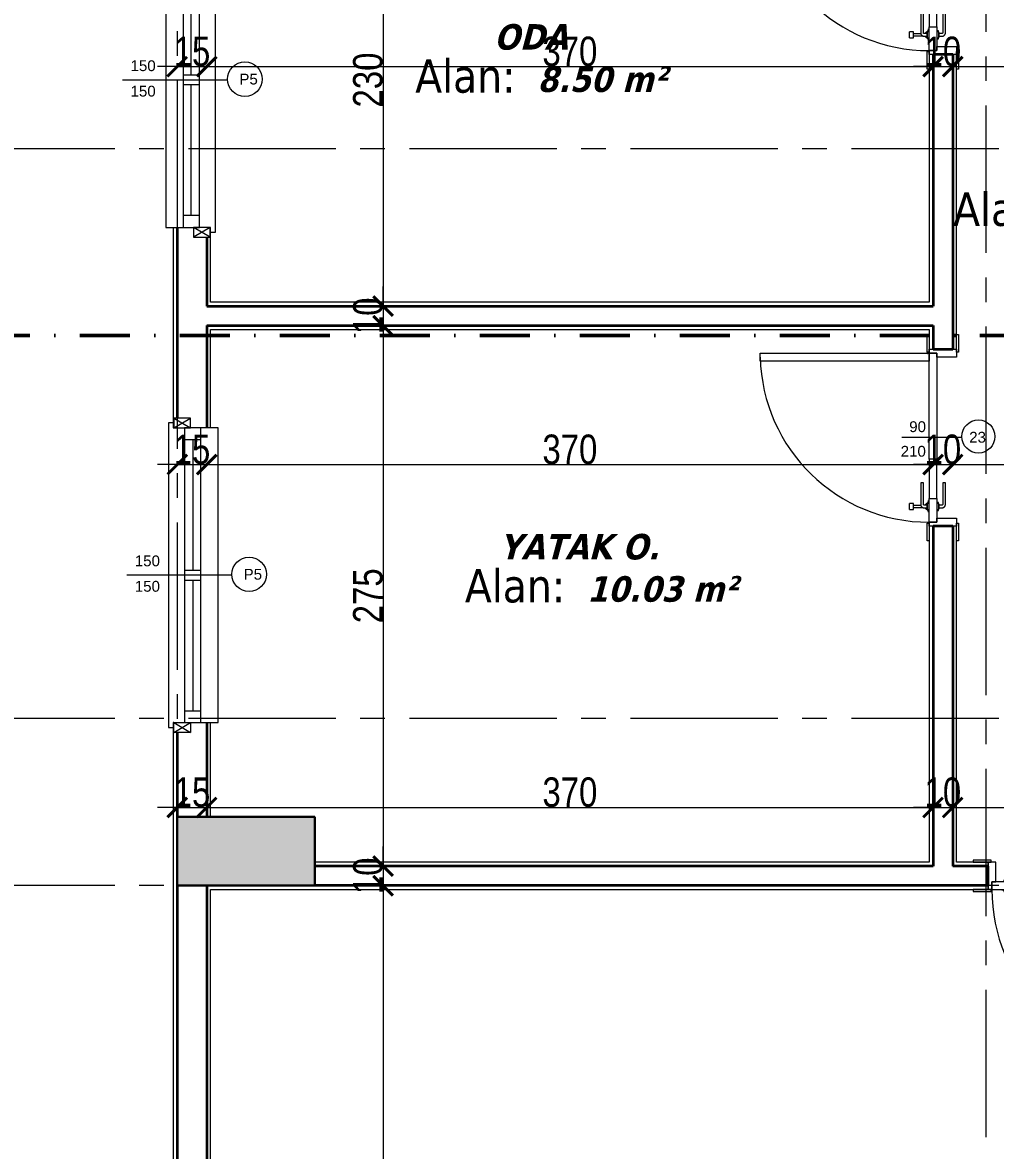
# Model space of a CAD drawing. Header units: millimetres. Extents: x 1373 to 40779, y 1939 to 6439.
# Drawn here: x 9978 to 10473, y 3707 to 4281 of the extents above; entities that cross this region are included whole.
import ezdxf

# ---------------------------------------------------------------- set-up
doc = ezdxf.new("R2010")
doc.units = ezdxf.units.MM
doc.linetypes.add('DASHDOTX2', pattern=[50.8, 25.4, -12.7, 0, -12.7])
doc.linetypes.add('IMPORT-CENTER2', pattern=[112.5, 75, -12.5, 12.5, -12.5])
for name, color, linetype, lineweight in [('A-AREA-IDEN', 2, 'Continuous', 18), ('A-DETL', 6, 'Continuous', 30), ('A-DETL-GENF', 92, 'Continuous', 18), ('A-DOOR', 31, 'Continuous', 18), ('A-DOOR-FRAM', 31, 'Continuous', 18), ('A-DOOR-IDEN', 31, 'Continuous', 18), ('A-GLAZ', 151, 'Continuous', 18), ('A-GLAZ-IDEN', 152, 'Continuous', 18), ('A-GLAZ-SILL', 1, 'Continuous', 9), ('A-WALL', 20, 'Continuous', 9), ('A-WALL-FNSH', 113, 'Continuous', 18), ('ESYA', 3, 'Continuous', 25), ('kest', 4, 'DASHDOTX2', 50), ('OLCUIC', 241, 'Continuous', 20), ('S-GRID', 252, 'IMPORT-CENTER2', 5)]:
    doc.layers.add(name, color=color, linetype=linetype, lineweight=lineweight)
doc.styles.add('50', font='arial.ttf', dxfattribs={"width": 0.8})
doc.styles.add('Arial_4', font='arial.ttf', dxfattribs={"height": 5.5})
doc.styles.add('Tahoma', font='tahoma.ttf', dxfattribs={"height": 24.26112})
doc.styles.add('Tahoma_B_I', font='', dxfattribs={"height": 11})
doc.styles.get('Tahoma_B_I').set_extended_font_data('Tahoma', italic=True, bold=True)
doc.dimstyles.new('NERGİS', dxfattribs={"dimtxt": 15, "dimasz": 10, "dimexe": 20, "dimexo": 150, "dimgap": 0, "dimtad": 1, "dimdec": 0, "dimzin": 1, "dimtxsty": '50', "dimblk": 'ARCHTICK', "dimcen": 0, "dimse1": 1, "dimse2": 1, "dimclrd": 56, "dimclrt": 56, "dimazin": 3, "dimtfac": 1, "dimtdec": 0, "dimtix": 1, "dimtmove": 2, "dimatfit": 2, "dimldrblk": 'DOTSMALL', "dimlwd": 0, "dimlwe": -1, "dimarcsym": 0})

# ---------------------------------------------------------------- blocks, each defined once
blk = doc.blocks.new('_MB_KAPI_CAMLI_B - _m_kapı_90_camlı-2078673-1_BODRUM KAT')
at = {"layer": 'A-DOOR'}
for p, q in [((29, 1.3), (18, 1.3)), ((18, 1.3), (18, -0.1)), ((-48, -7), (-48, -3)), ((-48, -3), (6, -3)), ((6, -3), (6, -7)), ((26, -3), (6, -3)), ((18, -0.1), (29, -0.1)), ((26, -7), (26, -3)), ((26, -3), (38, -3)), ((28, -2.2), (28, -3)), ((28.09, -2.2), (28, -2.2)), ((28.67, -2.2), (28, -2.2)), ((28.67, -2.2), (31.33, -2.2)), ((28.78, -1.9), (28.78, -2.2)), ((28.94, -1.9), (28.78, -1.9)), ((31.22, -1.9), (28.78, -1.9)), ((29.3, -0.4), (29.3, -1.9)), ((30.7, -1.9), (30.7, -0.4)), ((31.22, -1.9), (31.06, -1.9)), ((31.22, -2.2), (31.22, -1.9)), ((32, -2.2), (31.33, -2.2)), ((32, -2.2), (31.91, -2.2)), ((32, -3), (32, -2.2)), ((38, -3), (38, -7)), ((-48, -93), (-48, -7)), ((-48, -7), (-44, -7)), ((6, -7), (-48, -7)), ((-44, -7), (-44, -93)), ((6, -7), (26, -7)), ((29, -9.9), (18, -9.9)), ((18, -9.9), (18, -11.3)), ((18, -11.3), (29, -11.3)), ((38, -7), (26, -7)), ((27, -7), (27, -7.3)), ((28.04, -7.3), (27, -7.3)), ((28, -7), (28, -7.8)), ((28, -7.8), (28.67, -7.8)), ((28, -7.8), (28.09, -7.8)), ((31.33, -7.8), (28.67, -7.8)), ((28.78, -7.8), (28.78, -8.1)), ((28.78, -8.1), (31.22, -8.1)), ((28.78, -8.1), (28.94, -8.1)), ((29.3, -8.1), (29.3, -9.6)), ((29.5, -11.05), (29.5, -15)), ((30.5, -15), (30.5, -10)), ((30.7, -9.6), (30.7, -8.1)), ((31.06, -8.1), (31.22, -8.1)), ((31.22, -8.1), (31.22, -7.8)), ((31.33, -7.8), (32, -7.8)), ((31.91, -7.8), (32, -7.8)), ((33, -7.3), (31.96, -7.3)), ((32, -7.8), (32, -7)), ((33, -7.3), (33, -7)), ((40, -7), (38, -7)), ((28.5, -15), (28.5, -17)), ((30, -15), (28.5, -15)), ((30, -17), (28.5, -17)), ((31.5, -15), (30, -15)), ((31.5, -17), (30, -17)), ((31.5, -17), (31.5, -15)), ((-44, -93), (-48, -93))]:
    blk.add_line(p, q, dxfattribs=at)
at = {"layer": 'A-DOOR', "flags": 128}
for points in [[(30.7, -0.4), (30.7, -0.33), (30.69, -0.26), (30.69, -0.2), (30.68, -0.13), (30.67, -0.06), (30.65, 0), (30.63, 0.07), (30.61, 0.13), (30.59, 0.2), (30.57, 0.26), (30.54, 0.32), (30.51, 0.39), (30.48, 0.44), (30.44, 0.5), (30.4, 0.56), (30.36, 0.62), (30.32, 0.67), (30.28, 0.72), (30.23, 0.77), (30.18, 0.82), (30.13, 0.87), (30.08, 0.91), (30.03, 0.95), (29.97, 0.99), (29.92, 1.03), (29.86, 1.07), (29.8, 1.1), (29.74, 1.13), (29.68, 1.16), (29.62, 1.18), (29.55, 1.21), (29.49, 1.23), (29.42, 1.25), (29.36, 1.26), (29.29, 1.28), (29.22, 1.29), (29.15, 1.29), (29.09, 1.3), (29.02, 1.3), (29, 1.3)], [(29, -0.1), (29.01, -0.1), (29.02, -0.1), (29.04, -0.1), (29.05, -0.1), (29.06, -0.11), (29.07, -0.11), (29.08, -0.11), (29.09, -0.12), (29.11, -0.12), (29.12, -0.12), (29.13, -0.13), (29.14, -0.13), (29.15, -0.14), (29.16, -0.15), (29.17, -0.15), (29.18, -0.16), (29.19, -0.17), (29.2, -0.17), (29.21, -0.18), (29.22, -0.19), (29.22, -0.2), (29.23, -0.21), (29.24, -0.22), (29.25, -0.23), (29.25, -0.24), (29.26, -0.25), (29.26, -0.26), (29.27, -0.27), (29.28, -0.28), (29.28, -0.29), (29.28, -0.3), (29.29, -0.31), (29.29, -0.33), (29.29, -0.34), (29.3, -0.35), (29.3, -0.36), (29.3, -0.37), (29.3, -0.38), (29.3, -0.4), (29.3, -0.4)], [(28.08, -7.55), (28.06, -7.47), (28.04, -7.39), (28.02, -7.31), (28.02, -7.3)], [(29.19, -8.83), (29.12, -8.8), (29.05, -8.76), (28.98, -8.72), (28.91, -8.68), (28.85, -8.63), (28.78, -8.59), (28.72, -8.54), (28.66, -8.48), (28.6, -8.43), (28.54, -8.37), (28.49, -8.31), (28.44, -8.25), (28.39, -8.19), (28.34, -8.12), (28.3, -8.06), (28.26, -7.99), (28.22, -7.92), (28.19, -7.84), (28.15, -7.77)], [(29, -11.3), (29.07, -11.3), (29.14, -11.29), (29.2, -11.29), (29.27, -11.28), (29.34, -11.27), (29.4, -11.25), (29.47, -11.23), (29.53, -11.21), (29.6, -11.19), (29.66, -11.17), (29.72, -11.14), (29.79, -11.11), (29.84, -11.08), (29.9, -11.04), (29.96, -11), (30.02, -10.96), (30.07, -10.92), (30.12, -10.88), (30.17, -10.83), (30.22, -10.78), (30.27, -10.73), (30.31, -10.68), (30.35, -10.63), (30.39, -10.57), (30.43, -10.52), (30.47, -10.46), (30.5, -10.4), (30.53, -10.34), (30.56, -10.28), (30.58, -10.22), (30.61, -10.15), (30.63, -10.09), (30.65, -10.02), (30.66, -9.96), (30.68, -9.89), (30.69, -9.82), (30.69, -9.75), (30.7, -9.69), (30.7, -9.62), (30.7, -9.6)], [(29.3, -9.6), (29.3, -9.61), (29.3, -9.62), (29.3, -9.64), (29.3, -9.65), (29.29, -9.66), (29.29, -9.67), (29.29, -9.68), (29.28, -9.69), (29.28, -9.71), (29.28, -9.72), (29.27, -9.73), (29.27, -9.74), (29.26, -9.75), (29.25, -9.76), (29.25, -9.77), (29.24, -9.78), (29.23, -9.79), (29.23, -9.8), (29.22, -9.81), (29.21, -9.82), (29.2, -9.82), (29.19, -9.83), (29.18, -9.84), (29.17, -9.85), (29.16, -9.85), (29.15, -9.86), (29.14, -9.86), (29.13, -9.87), (29.12, -9.88), (29.11, -9.88), (29.1, -9.88), (29.09, -9.89), (29.07, -9.89), (29.06, -9.89), (29.05, -9.9), (29.04, -9.9), (29.03, -9.9), (29.02, -9.9), (29, -9.9), (29, -9.9)], [(29.32, -8.91), (29.3, -8.9), (29.29, -8.88), (29.27, -8.87), (29.25, -8.86), (29.23, -8.85), (29.21, -8.84), (29.2, -8.83), (29.19, -8.83)], [(30.81, -8.83), (30.79, -8.84), (30.77, -8.85), (30.75, -8.86), (30.73, -8.87), (30.72, -8.88), (30.7, -8.89), (30.68, -8.91)], [(31.82, -7.83), (31.78, -7.91), (31.74, -7.98), (31.7, -8.05), (31.66, -8.11), (31.62, -8.18), (31.57, -8.24), (31.52, -8.3), (31.46, -8.36), (31.41, -8.42), (31.35, -8.48), (31.29, -8.53), (31.23, -8.58), (31.16, -8.63), (31.1, -8.67), (31.03, -8.72), (30.96, -8.75), (30.89, -8.79), (30.82, -8.83), (30.81, -8.83)], [(31.98, -7.3), (31.96, -7.38), (31.95, -7.46), (31.93, -7.53), (31.9, -7.61)]]:
    blk.add_lwpolyline(points, dxfattribs=at)
at = {"layer": 'A-DOOR'}
blk.add_circle((-48.06, -7.77), 0.42, dxfattribs=at)
blk.add_arc((-48, -7), 86.02, 271.36431, 0, dxfattribs=at)
at = {"layer": 'A-DOOR-FRAM'}
for p, q in [((-57.5, 7), (-57.5, 8)), ((-57.5, 8), (-48.5, 8)), ((-48.5, 7), (-57.5, 7)), ((-50, -7), (-50, 7)), ((-50, 7), (-46, 7)), ((-48.5, 8), (-48.5, 7)), ((-46, 7), (-46, -3)), ((36, 7), (40, 7)), ((36, -3), (36, 7)), ((38.5, 7), (38.5, 8)), ((38.5, 8), (47.5, 8)), ((47.5, 7), (38.5, 7)), ((40, 7), (40, -7)), ((47.5, 8), (47.5, 7)), ((-48, -3), (-48, -7)), ((-46, -3), (-48, -3)), ((38, -3), (36, -3)), ((38, -7), (38, -3)), ((-57.5, -7), (-48.5, -7)), ((-57.5, -8), (-57.5, -7)), ((-48.5, -8), (-57.5, -8)), ((-48, -7), (-50, -7)), ((-48.5, -7), (-48.5, -8)), ((40, -7), (38, -7)), ((38.5, -7), (47.5, -7)), ((38.5, -8), (38.5, -7)), ((47.5, -8), (38.5, -8)), ((47.5, -7), (47.5, -8))]:
    blk.add_line(p, q, dxfattribs=at)
blk = doc.blocks.new('_MB_KAPI_CAMLI_B - _m_kapı_90_camlı-2078664-1_BODRUM KAT')
at = {"layer": 'A-DOOR'}
for p, q in [((-44, 93), (-48, 93)), ((-48, 93), (-48, 7)), ((-44, 7), (-44, 93)), ((28.5, 17), (28.5, 15)), ((28.5, 17), (30, 17)), ((28.5, 15), (30, 15)), ((29.5, 15), (29.5, 11.05)), ((30, 17), (31.5, 17)), ((30, 15), (31.5, 15)), ((30.5, 10), (30.5, 15)), ((31.5, 15), (31.5, 17)), ((-48, 7), (-44, 7)), ((6, 7), (-48, 7)), ((-48, 7), (-48, 3)), ((6, 3), (6, 7)), ((6, 7), (26, 7)), ((29, 11.3), (18, 11.3)), ((18, 11.3), (18, 9.9)), ((18, 9.9), (29, 9.9)), ((38, 7), (26, 7)), ((26, 7), (26, 3)), ((27, 7.3), (27, 7)), ((27, 7.3), (28.04, 7.3)), ((28, 7.8), (28, 7)), ((28.09, 7.8), (28, 7.8)), ((28.67, 7.8), (28, 7.8)), ((28.67, 7.8), (31.33, 7.8)), ((28.78, 8.1), (28.78, 7.8)), ((28.94, 8.1), (28.78, 8.1)), ((31.22, 8.1), (28.78, 8.1)), ((29.3, 9.6), (29.3, 8.1)), ((30.7, 8.1), (30.7, 9.6)), ((31.22, 8.1), (31.06, 8.1)), ((31.22, 7.8), (31.22, 8.1)), ((32, 7.8), (31.33, 7.8)), ((32, 7.8), (31.91, 7.8)), ((31.96, 7.3), (33, 7.3)), ((32, 7), (32, 7.8)), ((33, 7), (33, 7.3)), ((40, 7), (38, 7)), ((38, 3), (38, 7)), ((-48, 3), (6, 3)), ((26, 3), (6, 3)), ((29, 0.1), (18, 0.1)), ((18, 0.1), (18, -1.3)), ((26, 3), (38, 3)), ((28, 3), (28, 2.2)), ((28, 2.2), (28.67, 2.2)), ((28, 2.2), (28.09, 2.2)), ((31.33, 2.2), (28.67, 2.2)), ((28.78, 2.2), (28.78, 1.9)), ((28.78, 1.9), (31.22, 1.9)), ((28.78, 1.9), (28.94, 1.9)), ((29.3, 1.9), (29.3, 0.4)), ((30.7, 0.4), (30.7, 1.9)), ((31.06, 1.9), (31.22, 1.9)), ((31.22, 1.9), (31.22, 2.2)), ((31.33, 2.2), (32, 2.2)), ((31.91, 2.2), (32, 2.2)), ((32, 2.2), (32, 3)), ((18, -1.3), (29, -1.3))]:
    blk.add_line(p, q, dxfattribs=at)
at = {"layer": 'A-DOOR', "flags": 128}
for points in [[(28.02, 7.3), (28.04, 7.38), (28.05, 7.46), (28.07, 7.53), (28.1, 7.61)], [(28.18, 7.83), (28.22, 7.91), (28.26, 7.98), (28.3, 8.05), (28.34, 8.11), (28.38, 8.18), (28.43, 8.24), (28.48, 8.3), (28.54, 8.36), (28.59, 8.42), (28.65, 8.48), (28.71, 8.53), (28.77, 8.58), (28.84, 8.63), (28.9, 8.67), (28.97, 8.72), (29.04, 8.75), (29.11, 8.79), (29.18, 8.83), (29.19, 8.83)], [(30.7, 9.6), (30.7, 9.67), (30.69, 9.74), (30.69, 9.8), (30.68, 9.87), (30.67, 9.94), (30.65, 10), (30.63, 10.07), (30.61, 10.13), (30.59, 10.2), (30.57, 10.26), (30.54, 10.32), (30.51, 10.39), (30.48, 10.44), (30.44, 10.5), (30.4, 10.56), (30.36, 10.62), (30.32, 10.67), (30.28, 10.72), (30.23, 10.77), (30.18, 10.82), (30.13, 10.87), (30.08, 10.91), (30.03, 10.95), (29.97, 10.99), (29.92, 11.03), (29.86, 11.07), (29.8, 11.1), (29.74, 11.13), (29.68, 11.16), (29.62, 11.18), (29.55, 11.21), (29.49, 11.23), (29.42, 11.25), (29.36, 11.26), (29.29, 11.28), (29.22, 11.29), (29.15, 11.29), (29.09, 11.3), (29.02, 11.3), (29, 11.3)], [(29, 9.9), (29.01, 9.9), (29.02, 9.9), (29.04, 9.9), (29.05, 9.9), (29.06, 9.89), (29.07, 9.89), (29.08, 9.89), (29.09, 9.88), (29.11, 9.88), (29.12, 9.88), (29.13, 9.87), (29.14, 9.87), (29.15, 9.86), (29.16, 9.85), (29.17, 9.85), (29.18, 9.84), (29.19, 9.83), (29.2, 9.83), (29.21, 9.82), (29.22, 9.81), (29.22, 9.8), (29.23, 9.79), (29.24, 9.78), (29.25, 9.77), (29.25, 9.76), (29.26, 9.75), (29.26, 9.74), (29.27, 9.73), (29.28, 9.72), (29.28, 9.71), (29.28, 9.7), (29.29, 9.69), (29.29, 9.67), (29.29, 9.66), (29.3, 9.65), (29.3, 9.64), (29.3, 9.63), (29.3, 9.62), (29.3, 9.6), (29.3, 9.6)], [(29.19, 8.83), (29.21, 8.84), (29.23, 8.85), (29.25, 8.86), (29.27, 8.87), (29.28, 8.88), (29.3, 8.89), (29.32, 8.91)], [(30.68, 8.91), (30.7, 8.9), (30.71, 8.88), (30.73, 8.87), (30.75, 8.86), (30.77, 8.85), (30.79, 8.84), (30.8, 8.83), (30.81, 8.83)], [(30.81, 8.83), (30.88, 8.8), (30.95, 8.76), (31.02, 8.72), (31.09, 8.68), (31.15, 8.63), (31.22, 8.59), (31.28, 8.54), (31.34, 8.48), (31.4, 8.43), (31.46, 8.37), (31.51, 8.31), (31.56, 8.25), (31.61, 8.19), (31.66, 8.12), (31.7, 8.06), (31.74, 7.99), (31.78, 7.92), (31.81, 7.84), (31.85, 7.77)], [(31.92, 7.55), (31.94, 7.47), (31.96, 7.39), (31.98, 7.31), (31.98, 7.3)], [(29, -1.3), (29.07, -1.3), (29.14, -1.29), (29.2, -1.29), (29.27, -1.28), (29.34, -1.27), (29.4, -1.25), (29.47, -1.23), (29.53, -1.21), (29.6, -1.19), (29.66, -1.17), (29.72, -1.14), (29.79, -1.11), (29.84, -1.08), (29.9, -1.04), (29.96, -1), (30.02, -0.96), (30.07, -0.92), (30.12, -0.88), (30.17, -0.83), (30.22, -0.78), (30.27, -0.73), (30.31, -0.68), (30.35, -0.63), (30.39, -0.57), (30.43, -0.52), (30.47, -0.46), (30.5, -0.4), (30.53, -0.34), (30.56, -0.28), (30.58, -0.22), (30.61, -0.15), (30.63, -0.09), (30.65, -0.02), (30.66, 0.04), (30.68, 0.11), (30.69, 0.18), (30.69, 0.25), (30.7, 0.31), (30.7, 0.38), (30.7, 0.4)], [(29.3, 0.4), (29.3, 0.39), (29.3, 0.38), (29.3, 0.36), (29.3, 0.35), (29.29, 0.34), (29.29, 0.33), (29.29, 0.32), (29.28, 0.31), (29.28, 0.29), (29.28, 0.28), (29.27, 0.27), (29.27, 0.26), (29.26, 0.25), (29.25, 0.24), (29.25, 0.23), (29.24, 0.22), (29.23, 0.21), (29.23, 0.2), (29.22, 0.19), (29.21, 0.18), (29.2, 0.18), (29.19, 0.17), (29.18, 0.16), (29.17, 0.15), (29.16, 0.15), (29.15, 0.14), (29.14, 0.14), (29.13, 0.13), (29.12, 0.12), (29.11, 0.12), (29.1, 0.12), (29.09, 0.11), (29.07, 0.11), (29.06, 0.11), (29.05, 0.1), (29.04, 0.1), (29.03, 0.1), (29.02, 0.1), (29, 0.1), (29, 0.1)]]:
    blk.add_lwpolyline(points, dxfattribs=at)
at = {"layer": 'A-DOOR'}
blk.add_circle((-48.06, 7.77), 0.42, dxfattribs=at)
blk.add_arc((-48, 7), 86.02, 0, 88.63569, dxfattribs=at)
at = {"layer": 'A-DOOR-FRAM'}
for p, q in [((-48.5, 8), (-57.5, 8)), ((-57.5, 8), (-57.5, 7)), ((-57.5, 7), (-48.5, 7)), ((-48, 7), (-50, 7)), ((-50, 7), (-50, -7)), ((-48.5, 7), (-48.5, 8)), ((-48, 3), (-48, 7)), ((40, 7), (38, 7)), ((38, 7), (38, 3)), ((47.5, 8), (38.5, 8)), ((38.5, 8), (38.5, 7)), ((38.5, 7), (47.5, 7)), ((40, -7), (40, 7)), ((47.5, 7), (47.5, 8)), ((-46, 3), (-48, 3)), ((-46, -7), (-46, 3)), ((38, 3), (36, 3)), ((36, 3), (36, -7)), ((-48.5, -7), (-57.5, -7)), ((-57.5, -7), (-57.5, -8)), ((-57.5, -8), (-48.5, -8)), ((-50, -7), (-46, -7)), ((-48.5, -8), (-48.5, -7)), ((36, -7), (40, -7)), ((47.5, -7), (38.5, -7)), ((38.5, -7), (38.5, -8)), ((38.5, -8), (47.5, -8)), ((47.5, -8), (47.5, -7))]:
    blk.add_line(p, q, dxfattribs=at)
blk = doc.blocks.new('Dbl Plain - 150-150 2-1964452-1_BODRUM KAT')
at = {"layer": 'A-GLAZ'}
for p, q in [((-103.5, 14.1), (-103.5, -2.95)), ((46.5, 14.1), (-103.5, 14.1)), ((46.5, -2.95), (46.5, 14.1)), ((-108.5, -8.4), (-103.5, 0.1)), ((-103.5, -8.4), (-108.5, 0.1)), ((-108.5, 0.1), (-108.5, -8.4)), ((-103.5, 0.1), (-108.5, 0.1)), ((46.5, 5.35), (-103.5, 5.35)), ((-103.5, 5.35), (-103.5, -2.95)), ((-103.5, -8.4), (-103.5, 0.1)), ((-97.5, -2.95), (-97.5, 5.35)), ((-97.5, 1.2), (-31, 1.2)), ((-31, -2.95), (-31, 5.35)), ((-26, -2.95), (-26, 5.35)), ((-26, 1.2), (40.5, 1.2)), ((40.5, -2.95), (40.5, 5.35)), ((46.5, -2.95), (46.5, 5.35)), ((51.5, -8.4), (46.5, 0.1)), ((46.5, -8.4), (51.5, 0.1)), ((46.5, -8.4), (46.5, 0.1)), ((46.5, 0.1), (51.5, 0.1)), ((51.5, 0.1), (51.5, -8.4)), ((-103.5, -2.95), (46.5, -2.95)), ((-103.5, -2.95), (46.5, -2.95)), ((-108.5, -8.4), (-103.5, -8.4)), ((-106, -8.65), (-106, -11.15)), ((-106, -11.15), (49, -11.15)), ((51.5, -8.4), (46.5, -8.4)), ((49, -11.15), (49, -8.65))]:
    blk.add_line(p, q, dxfattribs=at)
at = {"layer": 'A-GLAZ-SILL'}
for p, q in [((-103.5, 14.1), (-103.5, 10.47)), ((46.5, 14.1), (-103.5, 14.1)), ((46.5, 10.47), (46.5, 14.1))]:
    blk.add_line(p, q, dxfattribs=at)
blk = doc.blocks.new('_MB_TASLAK_MAHALL_ETİKETİ_50_ÖL1 - _MB_1_100 ODA ETİKETİ 2-1849262-1_BODRUM KAT')
at = {"layer": 'A-AREA-IDEN', "insert": (-0.1168, 0.0189), "char_height": 0.17, "width": 0.633333, "attachment_point": 1, "style": 'Tahoma'}
blk.add_mtext('Alan:', dxfattribs=at)
blk = doc.blocks.new('_ArchTick')
at = {"color": 0, "linetype": 'ByBlock', "const_width": 0.15}
blk.add_lwpolyline([(-0.5, -0.5), (0.5, 0.5)], dxfattribs=at)
blk = doc.blocks.new('*D17430')
at = {"layer": 'Defpoints', "color": 0, "transparency": 16777216}
for p in [(10056.35, 4278.39), (10071.35, 4278.39), (10071.35, 4258.39)]:
    blk.add_point(p, dxfattribs=at)
at = {"layer": 'OLCUIC', "color": 56, "lineweight": 0, "transparency": 16777216}
for p, q in [((10056.35, 4258.39), (10046.35, 4258.39)), ((10056.35, 4258.39), (10071.35, 4258.39)), ((10071.35, 4258.39), (10081.35, 4258.39))]:
    blk.add_line(p, q, dxfattribs=at)
at = {"layer": 'OLCUIC', "color": 56, "lineweight": 0, "transparency": 16777216, "xscale": 10, "yscale": 10, "zscale": 10}
blk.add_blockref('_ArchTick', (10056.35, 4258.39), dxfattribs=at)
at = {"layer": 'OLCUIC', "color": 56, "lineweight": 0, "transparency": 16777216, "xscale": 10, "yscale": 10, "zscale": 10, "rotation": 180}
blk.add_blockref('_ArchTick', (10071.35, 4258.39), dxfattribs=at)
at = {"layer": 'OLCUIC', "color": 56, "transparency": 16777216, "insert": (10063.85, 4266.05), "char_height": 15, "width": 0.7968, "attachment_point": 5, "style": '50'}
blk.add_mtext('15', dxfattribs=at)
blk = doc.blocks.new('_DotSmall')
at = {"layer": 'ESYA', "color": 0, "const_width": 0.5}
blk.add_lwpolyline([(-0.0625, 0, 1), (0.0625, 0, 1)], format="xyb", close=True, dxfattribs=at)
blk = doc.blocks.new('*D17431')
at = {"layer": 'Defpoints', "color": 0, "transparency": 16777216}
for p in [(10071.35, 4278.39), (10441.07, 4278.39), (10441.07, 4258.39)]:
    blk.add_point(p, dxfattribs=at)
at = {"layer": 'OLCUIC', "color": 56, "lineweight": 0, "transparency": 16777216}
blk.add_line((10071.35, 4258.39), (10441.07, 4258.39), dxfattribs=at)
at = {"layer": 'OLCUIC', "color": 56, "lineweight": 0, "transparency": 16777216, "xscale": 10, "yscale": 10, "zscale": 10, "rotation": 180}
blk.add_blockref('_ArchTick', (10071.35, 4258.39), dxfattribs=at)
at = {"layer": 'OLCUIC', "color": 56, "lineweight": 0, "transparency": 16777216, "xscale": 10, "yscale": 10, "zscale": 10}
blk.add_blockref('_ArchTick', (10441.07, 4258.39), dxfattribs=at)
at = {"layer": 'OLCUIC', "color": 56, "transparency": 16777216, "insert": (10256.21, 4266.06), "char_height": 15, "width": 1.1952, "attachment_point": 5, "style": '50'}
blk.add_mtext('370', dxfattribs=at)
blk = doc.blocks.new('*D17432')
at = {"layer": 'Defpoints', "color": 0, "transparency": 16777216}
for p in [(10441.07, 4278.39), (10451.07, 4278.39), (10451.07, 4258.39)]:
    blk.add_point(p, dxfattribs=at)
at = {"layer": 'OLCUIC', "color": 56, "lineweight": 0, "transparency": 16777216}
for p, q in [((10441.07, 4258.39), (10431.07, 4258.39)), ((10441.07, 4258.39), (10451.07, 4258.39)), ((10451.07, 4258.39), (10461.07, 4258.39))]:
    blk.add_line(p, q, dxfattribs=at)
at = {"layer": 'OLCUIC', "color": 56, "lineweight": 0, "transparency": 16777216, "xscale": 10, "yscale": 10, "zscale": 10}
blk.add_blockref('_ArchTick', (10441.07, 4258.39), dxfattribs=at)
at = {"layer": 'OLCUIC', "color": 56, "lineweight": 0, "transparency": 16777216, "xscale": 10, "yscale": 10, "zscale": 10, "rotation": 180}
blk.add_blockref('_ArchTick', (10451.07, 4258.39), dxfattribs=at)
at = {"layer": 'OLCUIC', "color": 56, "transparency": 16777216, "insert": (10446.07, 4266.05), "char_height": 15, "width": 0.7968, "attachment_point": 5, "style": '50'}
blk.add_mtext('10', dxfattribs=at)
blk = doc.blocks.new('*D17433')
at = {"layer": 'Defpoints', "color": 0, "transparency": 16777216}
for p in [(10451.07, 4278.39), (10571.07, 4278.39), (10571.07, 4258.39)]:
    blk.add_point(p, dxfattribs=at)
at = {"layer": 'OLCUIC', "color": 56, "lineweight": 0, "transparency": 16777216}
blk.add_line((10451.07, 4258.39), (10571.07, 4258.39), dxfattribs=at)
at = {"layer": 'OLCUIC', "color": 56, "lineweight": 0, "transparency": 16777216, "xscale": 10, "yscale": 10, "zscale": 10, "rotation": 180}
blk.add_blockref('_ArchTick', (10451.07, 4258.39), dxfattribs=at)
at = {"layer": 'OLCUIC', "color": 56, "lineweight": 0, "transparency": 16777216, "xscale": 10, "yscale": 10, "zscale": 10}
blk.add_blockref('_ArchTick', (10571.07, 4258.39), dxfattribs=at)
at = {"layer": 'OLCUIC', "color": 56, "transparency": 16777216, "insert": (10511.07, 4266.05), "char_height": 15, "width": 1.1952, "attachment_point": 5, "style": '50'}
blk.add_mtext('120', dxfattribs=at)
blk = doc.blocks.new('*D17451')
at = {"layer": 'Defpoints', "color": 0, "transparency": 16777216}
for p in [(10181.1, 4366.56), (10161.1, 4136.56), (10181.1, 4136.56)]:
    blk.add_point(p, dxfattribs=at)
at = {"layer": 'OLCUIC', "color": 56, "lineweight": 0, "transparency": 16777216}
blk.add_line((10161.1, 4366.56), (10161.1, 4136.56), dxfattribs=at)
at = {"layer": 'OLCUIC', "color": 56, "lineweight": 0, "transparency": 16777216, "xscale": 10, "yscale": 10, "zscale": 10}
for p, rotation in [((10161.1, 4366.56), 90), ((10161.1, 4136.56), 270)]:
    blk.add_blockref('_ArchTick', p, dxfattribs=dict(at, rotation=rotation))
at = {"layer": 'OLCUIC', "color": 56, "transparency": 16777216, "insert": (10153.44, 4251.56), "char_height": 15, "width": 1.1952, "attachment_point": 5, "rotation": 90, "style": '50'}
blk.add_mtext('230', dxfattribs=at)
blk = doc.blocks.new('*D17452')
at = {"layer": 'Defpoints', "color": 0, "transparency": 16777216}
for p in [(10181.1, 4136.56), (10161.1, 4126.56), (10181.1, 4126.56)]:
    blk.add_point(p, dxfattribs=at)
at = {"layer": 'OLCUIC', "color": 56, "lineweight": 0, "transparency": 16777216}
for p, q in [((10161.1, 4136.56), (10161.1, 4146.56)), ((10161.1, 4136.56), (10161.1, 4126.56)), ((10161.1, 4126.56), (10161.1, 4116.56))]:
    blk.add_line(p, q, dxfattribs=at)
at = {"layer": 'OLCUIC', "color": 56, "lineweight": 0, "transparency": 16777216, "xscale": 10, "yscale": 10, "zscale": 10}
for p, rotation in [((10161.1, 4136.56), 270), ((10161.1, 4126.56), 90)]:
    blk.add_blockref('_ArchTick', p, dxfattribs=dict(at, rotation=rotation))
at = {"layer": 'OLCUIC', "color": 56, "transparency": 16777216, "insert": (10153.44, 4131.56), "char_height": 15, "width": 0.7968, "attachment_point": 5, "rotation": 90, "style": '50'}
blk.add_mtext('10', dxfattribs=at)
blk = doc.blocks.new('*D17453')
at = {"layer": 'Defpoints', "color": 0, "transparency": 16777216}
for p in [(10181.1, 4126.56), (10161.1, 3851.56), (10181.1, 3851.56)]:
    blk.add_point(p, dxfattribs=at)
at = {"layer": 'OLCUIC', "color": 56, "lineweight": 0, "transparency": 16777216}
blk.add_line((10161.1, 4126.56), (10161.1, 3851.56), dxfattribs=at)
at = {"layer": 'OLCUIC', "color": 56, "lineweight": 0, "transparency": 16777216, "xscale": 10, "yscale": 10, "zscale": 10}
for p, rotation in [((10161.1, 4126.56), 90), ((10161.1, 3851.56), 270)]:
    blk.add_blockref('_ArchTick', p, dxfattribs=dict(at, rotation=rotation))
at = {"layer": 'OLCUIC', "color": 56, "transparency": 16777216, "insert": (10153.44, 3989.06), "char_height": 15, "width": 1.1952, "attachment_point": 5, "rotation": 90, "style": '50'}
blk.add_mtext('275', dxfattribs=at)
blk = doc.blocks.new('*D17454')
at = {"layer": 'Defpoints', "color": 0, "transparency": 16777216}
for p in [(10181.1, 3851.56), (10161.1, 3841.56), (10181.1, 3841.56)]:
    blk.add_point(p, dxfattribs=at)
at = {"layer": 'OLCUIC', "color": 56, "lineweight": 0, "transparency": 16777216}
for p, q in [((10161.1, 3851.56), (10161.1, 3861.56)), ((10161.1, 3851.56), (10161.1, 3841.56)), ((10161.1, 3841.56), (10161.1, 3831.56))]:
    blk.add_line(p, q, dxfattribs=at)
at = {"layer": 'OLCUIC', "color": 56, "lineweight": 0, "transparency": 16777216, "xscale": 10, "yscale": 10, "zscale": 10}
for p, rotation in [((10161.1, 3851.56), 270), ((10161.1, 3841.56), 90)]:
    blk.add_blockref('_ArchTick', p, dxfattribs=dict(at, rotation=rotation))
at = {"layer": 'OLCUIC', "color": 56, "transparency": 16777216, "insert": (10153.44, 3846.56), "char_height": 15, "width": 0.7968, "attachment_point": 5, "rotation": 90, "style": '50'}
blk.add_mtext('10', dxfattribs=at)
blk = doc.blocks.new('*D17455')
at = {"layer": 'Defpoints', "color": 0, "transparency": 16777216}
for p in [(10181.1, 3841.56), (10161.1, 3390.28), (10181.1, 3390.28)]:
    blk.add_point(p, dxfattribs=at)
at = {"layer": 'OLCUIC', "color": 56, "lineweight": 0, "transparency": 16777216}
blk.add_line((10161.1, 3841.56), (10161.1, 3390.28), dxfattribs=at)
at = {"layer": 'OLCUIC', "color": 56, "lineweight": 0, "transparency": 16777216, "xscale": 10, "yscale": 10, "zscale": 10}
for p, rotation in [((10161.1, 3841.56), 90), ((10161.1, 3390.28), 270)]:
    blk.add_blockref('_ArchTick', p, dxfattribs=dict(at, rotation=rotation))
at = {"layer": 'OLCUIC', "color": 56, "transparency": 16777216, "insert": (10153.44, 3615.92), "char_height": 15, "width": 1.1952, "attachment_point": 5, "rotation": 90, "style": '50'}
blk.add_mtext('451', dxfattribs=at)
blk = doc.blocks.new('*D17408')
at = {"layer": 'Defpoints', "color": 0, "transparency": 16777216}
for p in [(10056.35, 4075.87), (10071.35, 4075.87), (10071.35, 4055.87)]:
    blk.add_point(p, dxfattribs=at)
at = {"layer": 'OLCUIC', "color": 56, "lineweight": 0, "transparency": 16777216}
for p, q in [((10056.35, 4055.87), (10046.35, 4055.87)), ((10056.35, 4055.87), (10071.35, 4055.87)), ((10071.35, 4055.87), (10081.35, 4055.87))]:
    blk.add_line(p, q, dxfattribs=at)
at = {"layer": 'OLCUIC', "color": 56, "lineweight": 0, "transparency": 16777216, "xscale": 10, "yscale": 10, "zscale": 10}
blk.add_blockref('_ArchTick', (10056.35, 4055.87), dxfattribs=at)
at = {"layer": 'OLCUIC', "color": 56, "lineweight": 0, "transparency": 16777216, "xscale": 10, "yscale": 10, "zscale": 10, "rotation": 180}
blk.add_blockref('_ArchTick', (10071.35, 4055.87), dxfattribs=at)
at = {"layer": 'OLCUIC', "color": 56, "transparency": 16777216, "insert": (10063.85, 4063.52), "char_height": 15, "width": 0.7968, "attachment_point": 5, "style": '50'}
blk.add_mtext('15', dxfattribs=at)
blk = doc.blocks.new('*D17409')
at = {"layer": 'Defpoints', "color": 0, "transparency": 16777216}
for p in [(10071.35, 4075.87), (10441.07, 4075.87), (10441.07, 4055.87)]:
    blk.add_point(p, dxfattribs=at)
at = {"layer": 'OLCUIC', "color": 56, "lineweight": 0, "transparency": 16777216}
blk.add_line((10071.35, 4055.87), (10441.07, 4055.87), dxfattribs=at)
at = {"layer": 'OLCUIC', "color": 56, "lineweight": 0, "transparency": 16777216, "xscale": 10, "yscale": 10, "zscale": 10, "rotation": 180}
blk.add_blockref('_ArchTick', (10071.35, 4055.87), dxfattribs=at)
at = {"layer": 'OLCUIC', "color": 56, "lineweight": 0, "transparency": 16777216, "xscale": 10, "yscale": 10, "zscale": 10}
blk.add_blockref('_ArchTick', (10441.07, 4055.87), dxfattribs=at)
at = {"layer": 'OLCUIC', "color": 56, "transparency": 16777216, "insert": (10256.21, 4063.53), "char_height": 15, "width": 1.1952, "attachment_point": 5, "style": '50'}
blk.add_mtext('370', dxfattribs=at)
blk = doc.blocks.new('*D17410')
at = {"layer": 'Defpoints', "color": 0, "transparency": 16777216}
for p in [(10441.07, 4075.87), (10451.07, 4075.87), (10451.07, 4055.87)]:
    blk.add_point(p, dxfattribs=at)
at = {"layer": 'OLCUIC', "color": 56, "lineweight": 0, "transparency": 16777216}
for p, q in [((10441.07, 4055.87), (10431.07, 4055.87)), ((10441.07, 4055.87), (10451.07, 4055.87)), ((10451.07, 4055.87), (10461.07, 4055.87))]:
    blk.add_line(p, q, dxfattribs=at)
at = {"layer": 'OLCUIC', "color": 56, "lineweight": 0, "transparency": 16777216, "xscale": 10, "yscale": 10, "zscale": 10}
blk.add_blockref('_ArchTick', (10441.07, 4055.87), dxfattribs=at)
at = {"layer": 'OLCUIC', "color": 56, "lineweight": 0, "transparency": 16777216, "xscale": 10, "yscale": 10, "zscale": 10, "rotation": 180}
blk.add_blockref('_ArchTick', (10451.07, 4055.87), dxfattribs=at)
at = {"layer": 'OLCUIC', "color": 56, "transparency": 16777216, "insert": (10446.07, 4063.52), "char_height": 15, "width": 0.7968, "attachment_point": 5, "style": '50'}
blk.add_mtext('10', dxfattribs=at)
blk = doc.blocks.new('*D17411')
at = {"layer": 'Defpoints', "color": 0, "transparency": 16777216}
for p in [(10451.07, 4075.87), (10571.07, 4075.87), (10571.07, 4055.87)]:
    blk.add_point(p, dxfattribs=at)
at = {"layer": 'OLCUIC', "color": 56, "lineweight": 0, "transparency": 16777216}
blk.add_line((10451.07, 4055.87), (10571.07, 4055.87), dxfattribs=at)
at = {"layer": 'OLCUIC', "color": 56, "lineweight": 0, "transparency": 16777216, "xscale": 10, "yscale": 10, "zscale": 10, "rotation": 180}
blk.add_blockref('_ArchTick', (10451.07, 4055.87), dxfattribs=at)
at = {"layer": 'OLCUIC', "color": 56, "lineweight": 0, "transparency": 16777216, "xscale": 10, "yscale": 10, "zscale": 10}
blk.add_blockref('_ArchTick', (10571.07, 4055.87), dxfattribs=at)
at = {"layer": 'OLCUIC', "color": 56, "transparency": 16777216, "insert": (10511.07, 4063.52), "char_height": 15, "width": 1.1952, "attachment_point": 5, "style": '50'}
blk.add_mtext('120', dxfattribs=at)
blk = doc.blocks.new('TR_Pencere_pozu_04_saga_uste_1_5mm - TR_Pencere_pozu_04_saga_uste_1_5mm-1434201-1_BODRUM KAT')
at = {"layer": 'A-GLAZ-IDEN'}
blk.add_line((0.346, 0), (-0.1896, 0), dxfattribs=at)
blk.add_circle((0.4336, 0.0044), 0.0878, dxfattribs=at)
blk = doc.blocks.new('emrah_2mm - emrah_2mm-1801637-1_BODRUM KAT')
at = {"layer": 'A-DOOR-IDEN'}
blk.add_line((0.2205, 0), (-0.085, 0), dxfattribs=at)
blk.add_circle((0.3046, 0.0056), 0.0843, dxfattribs=at)
blk = doc.blocks.new('*D17538')
at = {"layer": 'Defpoints', "color": 0, "transparency": 16777216}
for p in [(10056.35, 3901.38), (10071.35, 3901.38), (10071.35, 3881.38)]:
    blk.add_point(p, dxfattribs=at)
at = {"layer": 'OLCUIC', "color": 56, "lineweight": 0, "transparency": 16777216}
for p, q in [((10056.35, 3881.38), (10046.35, 3881.38)), ((10056.35, 3881.38), (10071.35, 3881.38)), ((10071.35, 3881.38), (10081.35, 3881.38))]:
    blk.add_line(p, q, dxfattribs=at)
at = {"layer": 'OLCUIC', "color": 56, "lineweight": 0, "transparency": 16777216, "xscale": 10, "yscale": 10, "zscale": 10}
blk.add_blockref('_ArchTick', (10056.35, 3881.38), dxfattribs=at)
at = {"layer": 'OLCUIC', "color": 56, "lineweight": 0, "transparency": 16777216, "xscale": 10, "yscale": 10, "zscale": 10, "rotation": 180}
blk.add_blockref('_ArchTick', (10071.35, 3881.38), dxfattribs=at)
at = {"layer": 'OLCUIC', "color": 56, "transparency": 16777216, "insert": (10063.85, 3889.04), "char_height": 15, "width": 0.7968, "attachment_point": 5, "style": '50'}
blk.add_mtext('15', dxfattribs=at)
blk = doc.blocks.new('*D17539')
at = {"layer": 'Defpoints', "color": 0, "transparency": 16777216}
for p in [(10071.35, 3901.38), (10441.07, 3901.38), (10441.07, 3881.38)]:
    blk.add_point(p, dxfattribs=at)
at = {"layer": 'OLCUIC', "color": 56, "lineweight": 0, "transparency": 16777216}
blk.add_line((10071.35, 3881.38), (10441.07, 3881.38), dxfattribs=at)
at = {"layer": 'OLCUIC', "color": 56, "lineweight": 0, "transparency": 16777216, "xscale": 10, "yscale": 10, "zscale": 10, "rotation": 180}
blk.add_blockref('_ArchTick', (10071.35, 3881.38), dxfattribs=at)
at = {"layer": 'OLCUIC', "color": 56, "lineweight": 0, "transparency": 16777216, "xscale": 10, "yscale": 10, "zscale": 10}
blk.add_blockref('_ArchTick', (10441.07, 3881.38), dxfattribs=at)
at = {"layer": 'OLCUIC', "color": 56, "transparency": 16777216, "insert": (10256.21, 3889.05), "char_height": 15, "width": 1.1952, "attachment_point": 5, "style": '50'}
blk.add_mtext('370', dxfattribs=at)
blk = doc.blocks.new('*D17540')
at = {"layer": 'Defpoints', "color": 0, "transparency": 16777216}
for p in [(10441.07, 3901.38), (10451.07, 3901.38), (10451.07, 3881.38)]:
    blk.add_point(p, dxfattribs=at)
at = {"layer": 'OLCUIC', "color": 56, "lineweight": 0, "transparency": 16777216}
for p, q in [((10441.07, 3881.38), (10431.07, 3881.38)), ((10441.07, 3881.38), (10451.07, 3881.38)), ((10451.07, 3881.38), (10461.07, 3881.38))]:
    blk.add_line(p, q, dxfattribs=at)
at = {"layer": 'OLCUIC', "color": 56, "lineweight": 0, "transparency": 16777216, "xscale": 10, "yscale": 10, "zscale": 10}
blk.add_blockref('_ArchTick', (10441.07, 3881.38), dxfattribs=at)
at = {"layer": 'OLCUIC', "color": 56, "lineweight": 0, "transparency": 16777216, "xscale": 10, "yscale": 10, "zscale": 10, "rotation": 180}
blk.add_blockref('_ArchTick', (10451.07, 3881.38), dxfattribs=at)
at = {"layer": 'OLCUIC', "color": 56, "transparency": 16777216, "insert": (10446.07, 3889.04), "char_height": 15, "width": 0.7968, "attachment_point": 5, "style": '50'}
blk.add_mtext('10', dxfattribs=at)
blk = doc.blocks.new('*D17541')
at = {"layer": 'Defpoints', "color": 0, "transparency": 16777216}
for p in [(10451.07, 3901.38), (10571.07, 3901.38), (10571.07, 3881.38)]:
    blk.add_point(p, dxfattribs=at)
at = {"layer": 'OLCUIC', "color": 56, "lineweight": 0, "transparency": 16777216}
blk.add_line((10451.07, 3881.38), (10571.07, 3881.38), dxfattribs=at)
at = {"layer": 'OLCUIC', "color": 56, "lineweight": 0, "transparency": 16777216, "xscale": 10, "yscale": 10, "zscale": 10, "rotation": 180}
blk.add_blockref('_ArchTick', (10451.07, 3881.38), dxfattribs=at)
at = {"layer": 'OLCUIC', "color": 56, "lineweight": 0, "transparency": 16777216, "xscale": 10, "yscale": 10, "zscale": 10}
blk.add_blockref('_ArchTick', (10571.07, 3881.38), dxfattribs=at)
at = {"layer": 'OLCUIC', "color": 56, "transparency": 16777216, "insert": (10511.07, 3889.04), "char_height": 15, "width": 1.1952, "attachment_point": 5, "style": '50'}
blk.add_mtext('120', dxfattribs=at)
blk = doc.blocks.new('KESİT')
at = {"layer": 'kest'}
blk.add_line((12999.87, 4121.54), (15977.83, 4121.54), dxfattribs=at)

msp = doc.modelspace()

# ---------------------------------------------------------------- hatches: boundary and pattern name
at = {"layer": 'A-DETL-GENF'}
h = msp.add_hatch(dxfattribs=at)
h.set_pattern_fill('FP_21', color=153, style=0, pattern_type=2)
h.set_pattern_definition([(45, (11061.715, 4456.518), (-17.9605, 17.9605), []), (45, (11079.675, 4456.518), (-17.9605, 17.9605), [12.7, -12.7])])
h.paths.add_polyline_path([(10606.07, 3375.28), (10606.07, 3445.28), (10571.07, 3445.28), (10571.07, 3375.28)])
h.paths.add_polyline_path([(12104.05, 3375.28), (12174.05, 3375.28), (12174.05, 3410.28), (12104.05, 3410.28), (12104.05, 3400.77)])
h.paths.add_polyline_path([(10056.35, 3375.28), (10126.35, 3375.28), (10126.35, 3410.28), (10056.35, 3410.28)])
h.paths.add_polyline_path([(11126.07, 3375.28), (11126.07, 3445.28), (11091.07, 3445.28), (11091.07, 3375.28)])
h.paths.add_polyline_path([(11696.07, 3375.28), (11696.07, 3445.28), (11661.07, 3445.28), (11661.07, 3375.28), (11664.45, 3375.28)])
h.paths.add_polyline_path([(12115.32, 3841.56), (12153.62, 3841.56), (12152.09, 3876.56), (12082.09, 3876.56), (12082.09, 3841.56)])
h.paths.add_polyline_path([(11671.07, 3841.56), (11696.07, 3841.56), (11696.07, 3951.56), (11506.07, 3951.56), (11506.07, 3926.56), (11671.07, 3926.56), (11671.07, 3849.65)])
h.paths.add_polyline_path([(10571.07, 3841.56), (10601.07, 3841.56), (10601.07, 3951.56), (10571.07, 3951.56), (10571.07, 3849.65)])
h.paths.add_polyline_path([(10056.35, 3841.56), (10126.35, 3841.56), (10126.35, 3876.56), (10056.35, 3876.56)])
h.paths.add_polyline_path([(11084.77, 3926.56), (11116.07, 3926.56), (11116.07, 3951.56), (11051.07, 3951.56), (11051.07, 4216.56), (11026.07, 4216.56), (11026.07, 3926.56)])
h.paths.add_polyline_path([(11241.07, 3926.56), (11266.07, 3926.56), (11266.07, 4216.56), (11241.07, 4216.56), (11241.07, 4042.03)])
h.paths.add_polyline_path([(12130.63, 4366.56), (12129.1, 4401.56), (12059.1, 4401.56), (12059.1, 4366.56), (12115.32, 4366.56)])
h.paths.add_polyline_path([(11461.07, 4366.56), (11531.07, 4366.56), (11531.07, 4401.56), (11461.07, 4401.56)])
h.paths.add_polyline_path([(11131.07, 4366.56), (11131.07, 4401.56), (11026.07, 4401.56), (11026.07, 4366.56), (11084.77, 4366.56)])
h.paths.add_polyline_path([(10618.07, 4366.56), (10618.07, 4391.56), (10468.07, 4391.56), (10468.07, 4366.56), (10569.5, 4366.56)])
h.paths.add_polyline_path([(10056.35, 4366.56), (10126.35, 4366.56), (10126.35, 4401.56), (10056.35, 4401.56)])
h.paths.add_polyline_path([(10091.35, 4821.52), (10091.35, 4891.52), (10056.35, 4891.52), (10056.35, 4821.52)])
h.paths.add_polyline_path([(10503.07, 4829.38), (10503.07, 4900.05), (10468.07, 4899.38), (10468.07, 4829.38)])
h.paths.add_polyline_path([(11131.13, 4841.77), (11131.13, 4913.29), (11096.13, 4911.77), (11096.13, 4841.77)])
h.paths.add_polyline_path([(11451.13, 4857.21), (11486.07, 4857.21), (11486.07, 4928.73), (11451.13, 4927.21)])
h.paths.add_polyline_path([(12069.83, 4884.14), (12104.83, 4884.14), (12104.83, 4955.66), (12069.83, 4954.14)])

# ---------------------------------------------------------------- linework, layer by layer
at = {"layer": 'A-DETL'}
for p, q in [((10056.35, 3876.56), (10056.35, 3841.56)), ((10126.35, 3876.56), (10056.35, 3876.56)), ((10126.35, 3841.56), (10126.35, 3876.56)), ((10056.35, 3841.56), (10126.35, 3841.56))]:
    msp.add_line(p, q, dxfattribs=at)
at = {"layer": 'A-WALL', "lineweight": 35}
for p, q in [((10451.07, 4264.56), (10441.07, 4264.56)), ((10441.07, 4264.56), (10441.07, 4136.56)), ((10451.07, 4264.56), (10451.07, 4114.56)), ((10056.35, 4176.56), (10056.35, 4079.56)), ((10071.35, 4171.56), (10071.35, 4136.56)), ((10071.35, 4136.56), (10441.07, 4136.56)), ((10071.35, 4126.56), (10071.35, 4074.56)), ((10071.35, 4126.56), (10441.07, 4126.56)), ((10441.07, 4126.56), (10441.07, 4114.56)), ((10441.07, 4114.56), (10451.07, 4114.56)), ((10451.07, 4024.56), (10441.07, 4024.56)), ((10441.07, 4024.56), (10441.07, 3851.56)), ((10451.07, 4024.56), (10451.07, 3851.56)), ((10071.35, 3924.56), (10071.35, 3876.56)), ((10056.35, 3919.56), (10056.35, 3876.56)), ((10441.07, 3851.56), (10126.35, 3851.56)), ((10469.07, 3851.56), (10451.07, 3851.56)), ((10469.07, 3841.56), (10469.07, 3851.56)), ((10056.35, 3841.56), (10056.35, 3410.28)), ((10071.35, 3841.56), (10071.35, 3410.28)), ((10469.07, 3841.56), (10126.35, 3841.56))]:
    msp.add_line(p, q, dxfattribs=at)
at = {"layer": 'A-WALL-FNSH', "color": 7, "lineweight": 9}
for p, q in [((10441.07, 4264.56), (10439.07, 4264.56)), ((10439.07, 4264.56), (10439.07, 4138.56)), ((10453.07, 4264.56), (10451.07, 4264.56)), ((10453.07, 4114.56), (10453.07, 4264.56)), ((10054.35, 4176.56), (10054.35, 4074.56)), ((10073.35, 4176.56), (10073.1, 4176.56)), ((10073.35, 4138.56), (10073.35, 4176.56)), ((10439.07, 4138.56), (10073.35, 4138.56)), ((10073.35, 4074.56), (10073.35, 4124.56)), ((10073.35, 4124.56), (10439.07, 4124.56)), ((10439.07, 4124.56), (10439.07, 4114.56)), ((10439.07, 4114.56), (10441.07, 4114.56)), ((10451.07, 4114.56), (10453.07, 4114.56)), ((10054.35, 4074.56), (10054.6, 4074.56)), ((10441.07, 4024.56), (10439.07, 4024.56)), ((10439.07, 4024.56), (10439.07, 3853.56)), ((10453.07, 4024.56), (10451.07, 4024.56)), ((10453.07, 3853.56), (10453.07, 4024.56)), ((10054.6, 3924.56), (10054.35, 3924.56)), ((10054.35, 3924.56), (10054.35, 3373.28)), ((10073.35, 3876.56), (10073.35, 3924.56)), ((10439.07, 3853.56), (10126.35, 3853.56)), ((10469.07, 3853.56), (10453.07, 3853.56)), ((10469.07, 3851.56), (10469.07, 3853.56)), ((10469.07, 3839.56), (10469.07, 3841.56)), ((10073.35, 3410.28), (10073.35, 3839.56)), ((10073.35, 3839.56), (10469.07, 3839.56))]:
    msp.add_line(p, q, dxfattribs=at)
at = {"layer": 'S-GRID', "lineweight": 18}
for p, q in [((10056.35, 5376.43), (10056.35, 2926.07)), ((10468.07, 2926.07), (10468.07, 5376.43)), ((12612.02, 4216.56), (9638.39, 4216.56)), ((12612.02, 3926.56), (9638.39, 3926.56)), ((12612.02, 3841.56), (9638.39, 3841.56))]:
    msp.add_line(p, q, dxfattribs=at)

# ---------------------------------------------------------------- block references
at = {"layer": 'A-AREA-IDEN', "xscale": 99.99999999999993, "yscale": 99.99999999999993, "zscale": 99.99999999999993}
for p in [(10189.14, 4260.27), (10462.96, 4192.45), (10214.42, 4000.83)]:
    msp.add_blockref('_MB_TASLAK_MAHALL_ETİKETİ_50_ÖL1 - _MB_1_100 ODA ETİKETİ 2-1849262-1_BODRUM KAT', p, dxfattribs=at)
at = {"layer": 'A-DETL'}
msp.add_blockref('KESİT', (-3349.35, 0), dxfattribs=at)
at = {"layer": 'A-DOOR'}
for name, p, rotation in [('_MB_KAPI_CAMLI_B - _m_kapı_90_camlı-2078673-1_BODRUM KAT', (10446.07, 4304.56), 269.9999999999999), ('_MB_KAPI_CAMLI_B - _m_kapı_90_camlı-2078673-1_BODRUM KAT', (10446.07, 4064.56), 269.9999999999999), ('_MB_KAPI_CAMLI_B - _m_kapı_90_camlı-2078664-1_BODRUM KAT', (10509.07, 3846.56), 180)]:
    msp.add_blockref(name, p, dxfattribs=dict(at, rotation=rotation))
at = {"layer": 'A-DOOR-IDEN', "xscale": 99.99999999999993, "yscale": 99.99999999999993, "zscale": 99.99999999999993}
msp.add_blockref('emrah_2mm - emrah_2mm-1801637-1_BODRUM KAT', (10433.69, 4069.56), dxfattribs=at)
at = {"layer": 'A-GLAZ'}
for p, rotation in [((10064.7, 4280.06), 89.99999999999991), ((10063.01, 3971.06), 269.9999999999999)]:
    msp.add_blockref('Dbl Plain - 150-150 2-1964452-1_BODRUM KAT', p, dxfattribs=dict(at, rotation=rotation))
at = {"layer": 'A-GLAZ-IDEN', "xscale": 99.99999999999993, "yscale": 99.99999999999993, "zscale": 99.99999999999993}
for p in [(10047.41, 4251.56), (10049.57, 3999.56)]:
    msp.add_blockref('TR_Pencere_pozu_04_saga_uste_1_5mm - TR_Pencere_pozu_04_saga_uste_1_5mm-1434201-1_BODRUM KAT', p, dxfattribs=at)

# ---------------------------------------------------------------- texts
at = {"layer": 'A-AREA-IDEN', "char_height": 13, "attachment_point": 1, "style": 'Tahoma_B_I'}
for s, insert, width in [('ODA', (10217.54, 4280.01), 47.2996), ('8.50 m²', (10239.57, 4258.5), 86.5822), ('YATAK O.', (10220.32, 4020.57), 101.8143), ('10.03 m²', (10264.84, 3999.06), 100.2109)]:
    msp.add_mtext(s, dxfattribs=dict(at, insert=insert, width=width))
at = {"layer": 'A-DOOR-IDEN', "char_height": 5.5, "attachment_point": 1, "style": 'Arial_4'}
for s, insert, width in [('90', (10428.93, 4077.89), 9.6202), ('23', (10459.46, 4072.52), 9.6202), ('210', (10424.59, 4065.38), 14.4304)]:
    msp.add_mtext(s, dxfattribs=dict(at, insert=insert, width=width))
at = {"layer": 'A-GLAZ-IDEN', "char_height": 5.5, "attachment_point": 1, "style": 'Arial_4'}
for s, insert, width in [('150', (10032.56, 4261.6), 14.4304), ('P5', (10087.97, 4254.78), 9.6202), ('150', (10032.56, 4248.65), 14.4304), ('150', (10034.73, 4009.6), 14.4304), ('P5', (10090.13, 4002.78), 9.6202), ('150', (10034.73, 3996.65), 14.4304)]:
    msp.add_mtext(s, dxfattribs=dict(at, insert=insert, width=width))

# ---------------------------------------------------------------- dimensions: what is measured, and where the dimension line sits
at = {"layer": 'OLCUIC'}
for base, p1, p2, picture, middle in [((10161.1, 4136.56), (10181.1, 4366.56), (10181.1, 4136.56), '*D17451', (10153.44, 4251.56)), ((10161.1, 4126.56), (10181.1, 4136.56), (10181.1, 4126.56), '*D17452', (10153.44, 4131.56)), ((10161.1, 3851.56), (10181.1, 4126.56), (10181.1, 3851.56), '*D17453', (10153.44, 3989.06)), ((10161.1, 3841.56), (10181.1, 3851.56), (10181.1, 3841.56), '*D17454', (10153.44, 3846.56)), ((10161.1, 3390.28), (10181.1, 3841.56), (10181.1, 3390.28), '*D17455', (10153.44, 3615.92))]:
    dim = msp.add_linear_dim(base=base, p1=p1, p2=p2, angle=90, dimstyle='NERGİS', dxfattribs=at)
    dim.commit()
    dim.dimension.update_dxf_attribs({"geometry": picture, "text_midpoint": middle})
for base, p1, p2, picture, middle in [((10071.35, 4258.39), (10056.35, 4278.39), (10071.35, 4278.39), '*D17430', (10063.85, 4266.05)), ((10441.07, 4258.39), (10071.35, 4278.39), (10441.07, 4278.39), '*D17431', (10256.21, 4266.06)), ((10451.07, 4258.39), (10441.07, 4278.39), (10451.07, 4278.39), '*D17432', (10446.07, 4266.05)), ((10571.07, 4258.39), (10451.07, 4278.39), (10571.07, 4278.39), '*D17433', (10511.07, 4266.05)), ((10071.35, 4055.87), (10056.35, 4075.87), (10071.35, 4075.87), '*D17408', (10063.85, 4063.52)), ((10441.07, 4055.87), (10071.35, 4075.87), (10441.07, 4075.87), '*D17409', (10256.21, 4063.53)), ((10451.07, 4055.87), (10441.07, 4075.87), (10451.07, 4075.87), '*D17410', (10446.07, 4063.52)), ((10571.07, 4055.87), (10451.07, 4075.87), (10571.07, 4075.87), '*D17411', (10511.07, 4063.52)), ((10071.35, 3881.38), (10056.35, 3901.38), (10071.35, 3901.38), '*D17538', (10063.85, 3889.04)), ((10441.07, 3881.38), (10071.35, 3901.38), (10441.07, 3901.38), '*D17539', (10256.21, 3889.05)), ((10451.07, 3881.38), (10441.07, 3901.38), (10451.07, 3901.38), '*D17540', (10446.07, 3889.04)), ((10571.07, 3881.38), (10451.07, 3901.38), (10571.07, 3901.38), '*D17541', (10511.07, 3889.04))]:
    dim = msp.add_linear_dim(base=base, p1=p1, p2=p2, dimstyle='NERGİS', dxfattribs=at)
    dim.commit()
    dim.dimension.update_dxf_attribs({"geometry": picture, "text_midpoint": middle})

doc.saveas('drawing.dxf')
